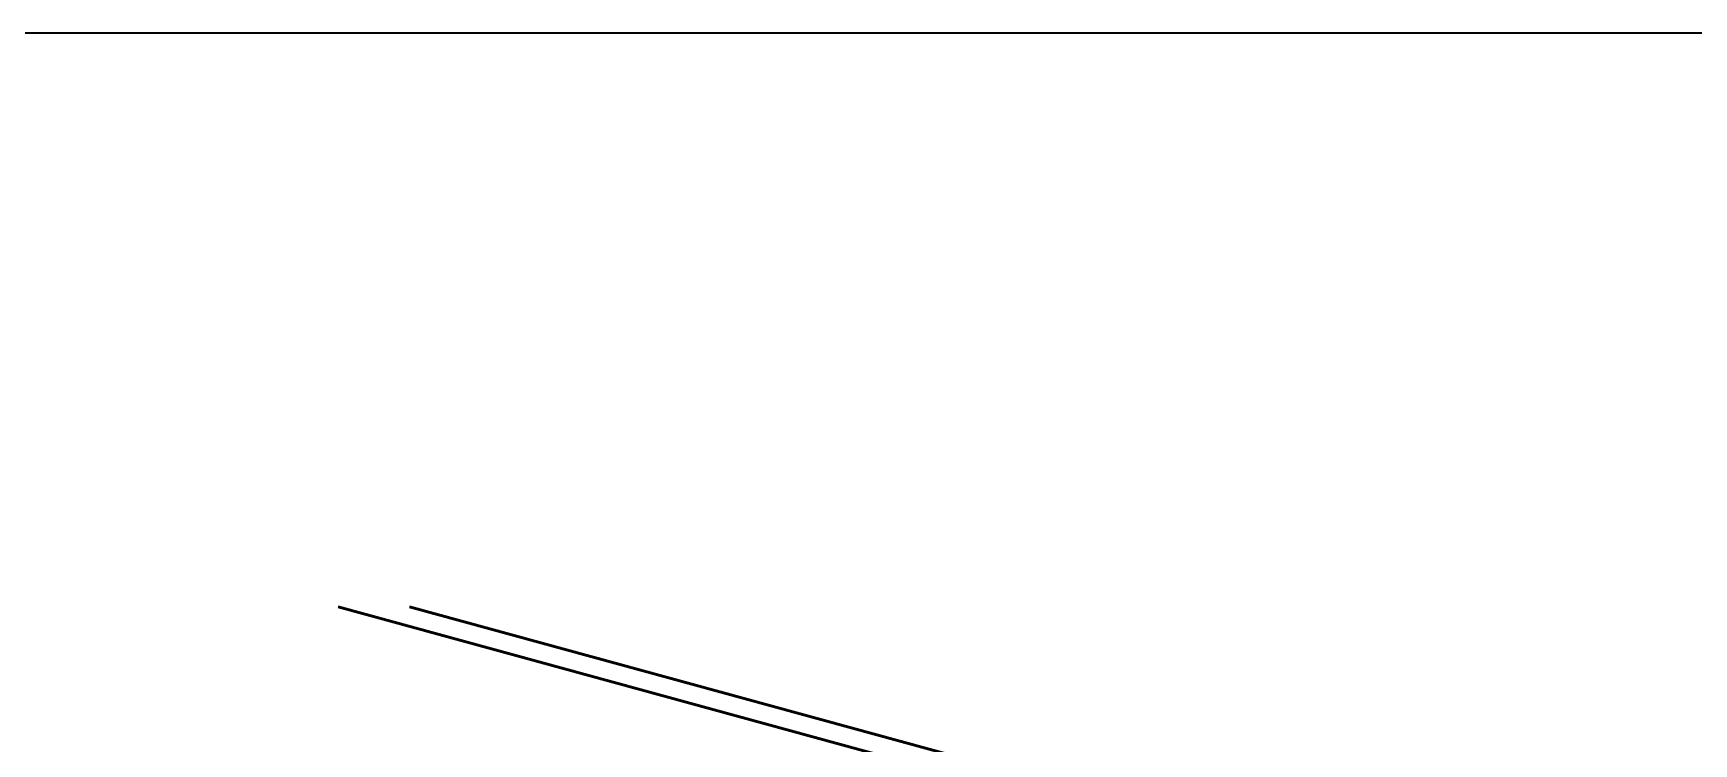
# Model space of a CAD drawing. Header units: inches. Extents: x 1789308 to 1948517, y 1504002 to 1708835.
# Drawn here: x 1893359 to 1897407, y 1673770 to 1675503 of the extents above; entities that cross this region are included whole.
import ezdxf

# ---------------------------------------------------------------- set-up
doc = ezdxf.new("R2010")
doc.units = ezdxf.units.IN
doc.header["$LTSCALE"] = 0.015
doc.header["$MEASUREMENT"] = 0
doc.layers.add('DW', color=5, linetype='Continuous', lineweight=20)
doc.layers.add('SECTION -  LINE - STR', color=3, linetype='Continuous', lineweight=20)
doc.layers.add('TITLE', color=7, linetype='Continuous')

# ---------------------------------------------------------------- blocks, each defined once
blk = doc.blocks.new('A$C1CC35E0C')
at = {"layer": 'DW', "lineweight": 53, "elevation": 0}
for points in [[(75029.6, -5830.2), (25635.3, 7702.2)], [(75090.4, -5608.4), (26505.7, 7702.2)]]:
    blk.add_lwpolyline(points, dxfattribs=at)

msp = doc.modelspace()

# ---------------------------------------------------------------- linework, layer by layer
msp.add_lwpolyline([(1825729.7, 1675502.6), (1926796.4, 1675502.6), (1926796.4, 1604118.9), (1825729.7, 1604118.9)], close=True)
at = {"layer": 'TITLE', "color": 125, "lineweight": 35}
msp.add_lwpolyline([(1825729.7, 1604119), (1926796.4, 1604118.9), (1926796.5, 1675502.6), (1825729.7, 1675502.6)], close=True, dxfattribs=at)
at = {"layer": 'TITLE', "color": 125}
msp.add_lwpolyline([(1909829.8, 1675502.6), (1884618.9, 1675502.6), (1884618.9, 1654656.4), (1909829.8, 1654656.4)], close=True, dxfattribs=at)

# ---------------------------------------------------------------- block references
at = {"layer": 'SECTION -  LINE - STR', "xscale": 0.2, "yscale": 0.2, "zscale": 0.2}
msp.add_blockref('A$C1CC35E0C', (1888975.2, 1672563.4), dxfattribs=at)

doc.saveas('drawing.dxf')
